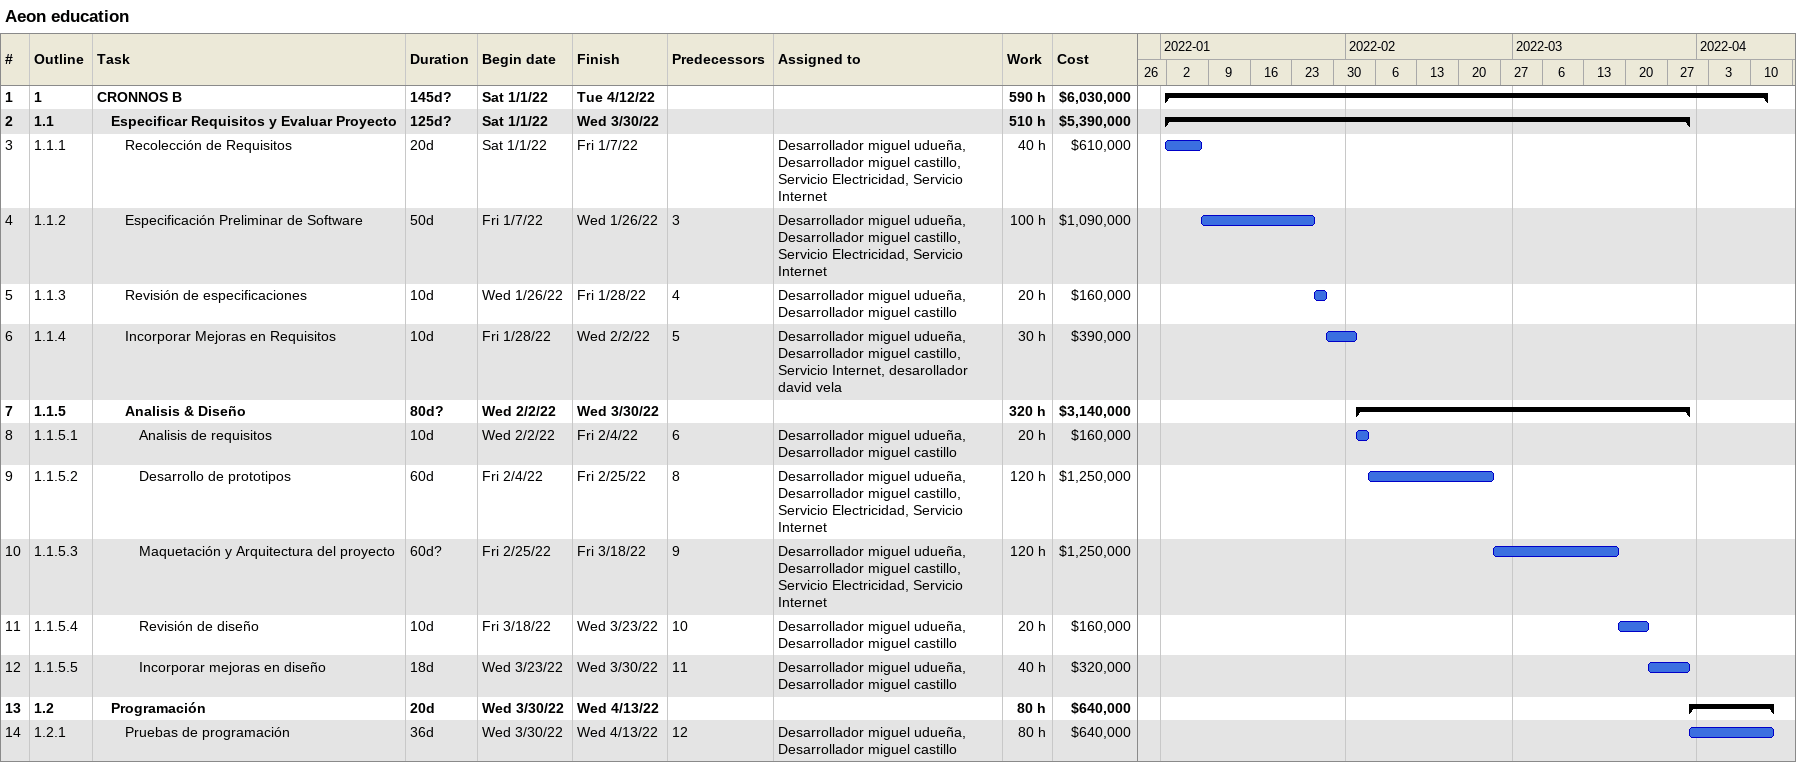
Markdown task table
Aeon education

| ID | WBS | Task | Duration | Start | Finish | Predecessors | Resources | Work (h) | Cost ($) |
|---|---|---|---|---|---|---|---|---|---|
| 1 | 1 | **CRONNOS B** | 145d? | 2022-01-01 | 2022-04-12 |  |  | 590 | 6030000 |
| 2 | 1.1 | **Especificar Requisitos y Evaluar Proyecto** | 125d? | 2022-01-01 | 2022-03-30 |  |  | 510 | 5390000 |
| 3 | 1.1.1 | Recolección de Requisitos | 20d | 2022-01-01 | 2022-01-07 |  | Desarrollador miguel udueña, Desarrollador miguel castillo, Servicio Electricidad, Servicio Internet | 40 | 610000 |
| 4 | 1.1.2 | Especificación Preliminar de Software | 50d | 2022-01-07 | 2022-01-26 | 3 | Desarrollador miguel udueña, Desarrollador miguel castillo, Servicio Electricidad, Servicio Internet | 100 | 1090000 |
| 5 | 1.1.3 | Revisión de especificaciones | 10d | 2022-01-26 | 2022-01-28 | 4 | Desarrollador miguel udueña, Desarrollador miguel castillo | 20 | 160000 |
| 6 | 1.1.4 | Incorporar Mejoras en Requisitos | 10d | 2022-01-28 | 2022-02-02 | 5 | Desarrollador miguel udueña, Desarrollador miguel castillo, Servicio Internet, desarollador david vela | 30 | 390000 |
| 7 | 1.1.5 | **Analisis & Diseño** | 80d? | 2022-02-02 | 2022-03-30 |  |  | 320 | 3140000 |
| 8 | 1.1.5.1 | Analisis de requisitos | 10d | 2022-02-02 | 2022-02-04 | 6 | Desarrollador miguel udueña, Desarrollador miguel castillo | 20 | 160000 |
| 9 | 1.1.5.2 | Desarrollo de prototipos | 60d | 2022-02-04 | 2022-02-25 | 8 | Desarrollador miguel udueña, Desarrollador miguel castillo, Servicio Electricidad, Servicio Internet | 120 | 1250000 |
| 10 | 1.1.5.3 | Maquetación y Arquitectura del proyecto | 60d? | 2022-02-25 | 2022-03-18 | 9 | Desarrollador miguel udueña, Desarrollador miguel castillo, Servicio Electricidad, Servicio Internet | 120 | 1250000 |
| 11 | 1.1.5.4 | Revisión de diseño | 10d | 2022-03-18 | 2022-03-23 | 10 | Desarrollador miguel udueña, Desarrollador miguel castillo | 20 | 160000 |
| 12 | 1.1.5.5 | Incorporar mejoras en diseño | 18d | 2022-03-23 | 2022-03-30 | 11 | Desarrollador miguel udueña, Desarrollador miguel castillo | 40 | 320000 |
| 13 | 1.2 | **Programación** | 20d | 2022-03-30 | 2022-04-13 |  |  | 80 | 640000 |
| 14 | 1.2.1 | Pruebas de programación | 36d | 2022-03-30 | 2022-04-13 | 12 | Desarrollador miguel udueña, Desarrollador miguel castillo | 80 | 640000 |
